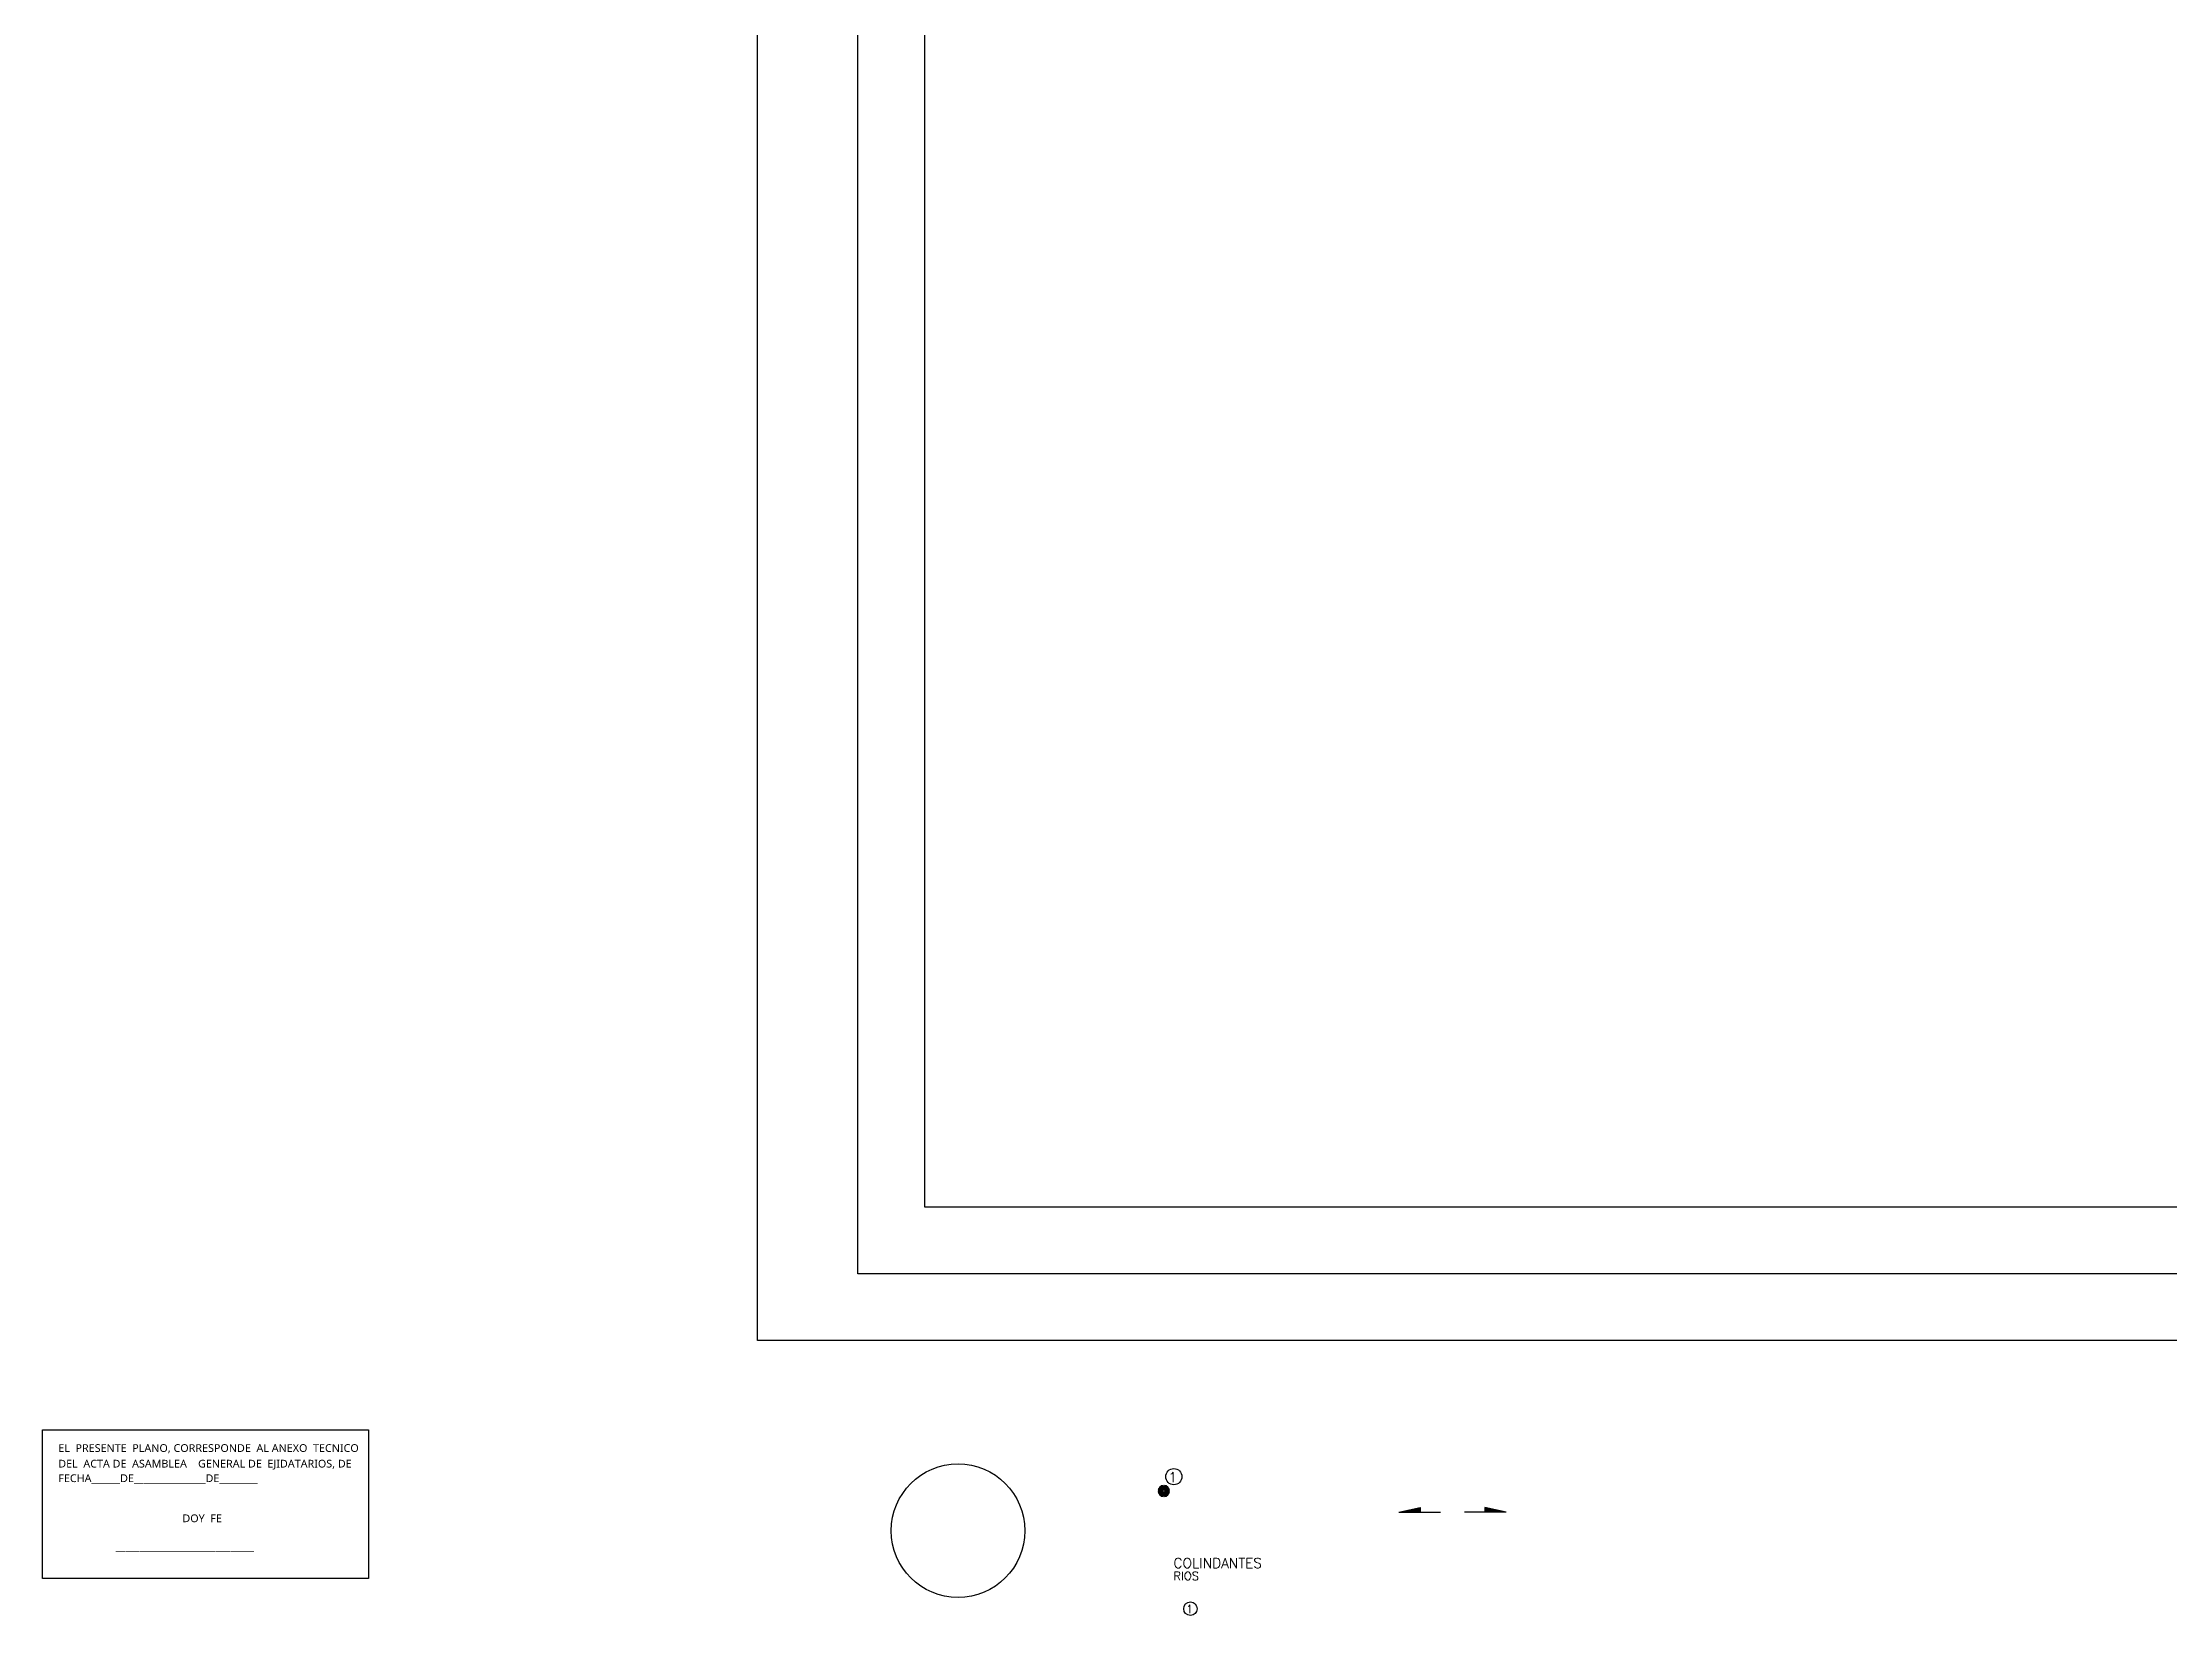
# Model space of a CAD drawing. Header units: millimetres. Extents: x -126 to 1, y -8 to 86.
# Drawn here: x -126.4 to -62.7, y -8.2 to 38.9 of the extents above; entities that cross this region are included whole.
import ezdxf
from ezdxf.enums import TextEntityAlignment as Align

# ---------------------------------------------------------------- set-up
doc = ezdxf.new("R2010")
doc.units = ezdxf.units.MM
doc.layers.add('pp', color=1, linetype='Continuous')
doc.styles.add('ROMANS', font='romans.shx', dxfattribs={"height": 0.25})
doc.styles.add('romant', font='romant.shx', dxfattribs={"height": 0.25})
doc.styles.add('TRE', font='trebuc.TTF')

msp = doc.modelspace()

# ---------------------------------------------------------------- hatches: boundary and pattern name
at = {"layer": 'pp'}
h = msp.add_hatch(dxfattribs=at)
h.set_pattern_fill('ANSI36', color=256, scale=0.0032, style=0)
h.set_pattern_definition([(45, (-9807.388346, -65475.868732), (0.0053881536726, 0.0197565634664), [0.0254, -0.00508, 0, -0.00508])])
h.paths.add_polyline_path([(-92.849, -4.676), (-92.849, -4.528), (-92.997, -4.528, 0.352652)])
h.paths.add_polyline_path([(-92.849, -4.492), (-92.849, -4.344, 0.352652), (-92.997, -4.492)])
h.paths.add_polyline_path([(-92.813, -4.492), (-92.665, -4.492, 0.352652), (-92.813, -4.344)])
h.paths.add_polyline_path([(-92.665, -4.528), (-92.813, -4.528), (-92.813, -4.676, 0.352652)])
for points in [[(-85.152, -5.143), (-85.152, -5.009), (-85.788, -5.143)], [(-82.575, -5.143), (-83.211, -5.009), (-83.211, -5.143)]]:
    msp.add_hatch(color=1, dxfattribs=at).paths.add_polyline_path(points)

# ---------------------------------------------------------------- linework, layer by layer
for p, q in [((-92.849, -4.492), (-92.849, -4.343)), ((-92.813, -4.492), (-92.813, -4.343)), ((-92.849, -4.492), (-92.998, -4.492)), ((-92.849, -4.528), (-92.998, -4.528)), ((-92.849, -4.677), (-92.849, -4.528)), ((-92.664, -4.492), (-92.813, -4.492)), ((-92.664, -4.528), (-92.813, -4.528)), ((-92.813, -4.677), (-92.813, -4.528))]:
    msp.add_line(p, q, dxfattribs=at)
at = {"layer": 'pp', "color": 1}
for p, q in [((-85.788, -5.143), (-85.152, -5.009)), ((-85.152, -5.009), (-85.152, -5.143)), ((-82.575, -5.143), (-83.211, -5.009)), ((-83.211, -5.009), (-83.211, -5.143)), ((-85.788, -5.143), (-84.539, -5.143)), ((-82.575, -5.143), (-83.824, -5.143))]:
    msp.add_line(p, q, dxfattribs=at)
at = {"layer": 'pp', "color": 1, "lineweight": 25}
for points in [[(1, 86), (1, 0), (-105, 0), (-105, 86)], [(-2, 2), (-102, 2), (-102, 84), (-2, 84)], [(-100.001, 82.001), (-100.001, 3.999), (-15.999, 3.999), (-15.999, 82.001)]]:
    msp.add_lwpolyline(points, close=True, dxfattribs=at)
at = {"layer": 'pp', "color": 1}
msp.add_lwpolyline([(-126.416, -2.677), (-116.65, -2.677), (-116.65, -7.131), (-126.416, -7.131)], close=True, dxfattribs=at)
at = {"layer": 'pp'}
for points in [[(-92.849, -4.344, 0.352652), (-92.997, -4.492), (-92.849, -4.492)], [(-92.997, -4.492), (-92.849, -4.492), (-92.849, -4.344, 0.352652)], [(-92.849, -4.344, 0.352652), (-92.997, -4.492), (-92.849, -4.492)], [(-92.997, -4.492), (-92.849, -4.492), (-92.849, -4.344, 0.352652)], [(-92.997, -4.492), (-92.849, -4.492), (-92.849, -4.344, 0.352652)], [(-92.997, -4.492), (-92.849, -4.492), (-92.849, -4.344, 0.352652)], [(-92.665, -4.492, 0.352652), (-92.813, -4.344), (-92.813, -4.492)], [(-92.813, -4.344), (-92.813, -4.492), (-92.665, -4.492, 0.352652)], [(-92.813, -4.344), (-92.813, -4.492), (-92.665, -4.492, 0.352652)], [(-92.813, -4.344), (-92.813, -4.492), (-92.665, -4.492, 0.352652)], [(-92.813, -4.344), (-92.813, -4.492), (-92.665, -4.492, 0.352652)], [(-92.813, -4.344), (-92.813, -4.492), (-92.665, -4.492, 0.352652)], [(-92.813, -4.344), (-92.813, -4.492), (-92.665, -4.492, 0.352652)]]:
    msp.add_lwpolyline(points, format="xyb", close=True, dxfattribs=at)
for centre, radius in [((-98.994, -5.699), 2), ((-92.53, -4.081), 0.242), ((-92.033, -8.037), 0.202)]:
    msp.add_circle(centre, radius, dxfattribs=at)
for start, end in [(96.14939, 173.85061), (6.14939, 83.85061), (186.14939, 263.85061), (276.14939, 353.85061)]:
    msp.add_arc((-92.831, -4.51), 0.167, start, end, dxfattribs=at)

# ---------------------------------------------------------------- texts
at = {"layer": 'pp', "color": 1, "style": 'TRE', "width": 1.07}
for s, height, p in [('EL  PRESENTE  PLANO, CORRESPONDE  AL ANEXO  TECNICO', 0.23101, (-125.944, -3.339)), ('DEL  ACTA DE  ASAMBLEA    GENERAL DE  EJIDATARIOS, DE', 0.23101, (-125.944, -3.807)), ('FECHA______DE_______________DE________', 0.23101, (-125.944, -4.243)), ('DOY  FE', 0.231, (-122.227, -5.444)), ('_____________________________', 0.23101, (-124.227, -6.277))]:
    msp.add_text(s, height=height, dxfattribs=at).set_placement(p)
at = {"layer": 'pp', "style": 'ROMANS'}
for height, p in [(0.3, (-92.567, -4.099)), (0.25, (-92.063, -8.046))]:
    msp.add_text('1', height=height, dxfattribs=at).set_placement(p, align=Align.MIDDLE_CENTER)
at = {"layer": 'pp', "style": 'romant'}
msp.add_text('COLINDANTES', height=0.3, dxfattribs=at).set_placement((-92.54, -6.819))
at = {"layer": 'pp', "lineweight": 25, "style": 'ROMANS'}
msp.add_text('RIOS', height=0.25, dxfattribs=at).set_placement((-92.54, -7.181))

doc.saveas('drawing.dxf')
